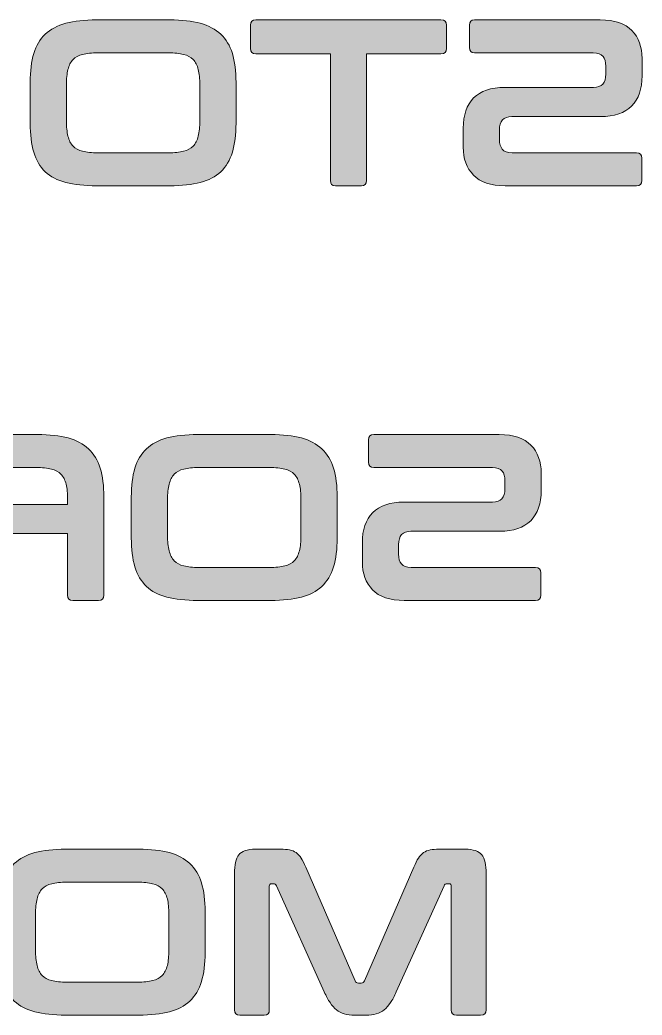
# Model space of a CAD drawing. Header units: millimetres. Extents: x 0 to 62, y -117 to 0.
# Drawn here: x 23.07 to 26.78, y -48.67 to -42.75 of the extents above; entities that cross this region are included whole.
import ezdxf

# ---------------------------------------------------------------- set-up
doc = ezdxf.new("R2010")
doc.units = ezdxf.units.MM
doc.header["$MEASUREMENT"] = 0
doc.layers.add('GLOSS-V', color=7, linetype='Continuous')

# ---------------------------------------------------------------- blocks, each defined once
blk = doc.blocks.new('block 64')
at = {"layer": 'GLOSS-V', "true_color": 0x010101}
h = blk.add_hatch(color=178, dxfattribs=at)
h.dxf.hatch_style = 2
edge = h.paths.add_edge_path()
edge.add_spline(control_points=[(23.9622, -42.7461), (24.0337, -42.7461), (24.0943, -42.7528), (24.1443, -42.7664), (24.194, -42.7802), (24.2349, -42.8017), (24.2662, -42.8313), (24.2979, -42.8609), (24.3208, -42.8994), (24.3355, -42.9464), (24.3501, -42.9934), (24.3573, -43.0508), (24.3573, -43.1185), (24.3573, -43.1185), (24.3573, -43.3612), (24.3573, -43.3612), (24.3573, -43.429), (24.3501, -43.4866), (24.3355, -43.5341), (24.3208, -43.5817), (24.2979, -43.6202), (24.2662, -43.6499), (24.2349, -43.6795), (24.194, -43.7009), (24.1443, -43.714), (24.0943, -43.7272), (24.0337, -43.7338), (23.9622, -43.7338), (23.9622, -43.7338), (23.5262, -43.7338), (23.5262, -43.7338), (23.4547, -43.7338), (23.3937, -43.7272), (23.3435, -43.714), (23.2932, -43.7009), (23.2522, -43.6795), (23.2206, -43.6499), (23.1891, -43.6202), (23.1664, -43.5817), (23.1522, -43.5341), (23.1381, -43.4866), (23.1311, -43.429), (23.1311, -43.3612), (23.1311, -43.3612), (23.1311, -43.1185), (23.1311, -43.1185), (23.1311, -43.0508), (23.1381, -42.9934), (23.1522, -42.9464), (23.1664, -42.8994), (23.1891, -42.8609), (23.2206, -42.8313), (23.2522, -42.8017), (23.2932, -42.7802), (23.3435, -42.7664), (23.3937, -42.7528), (23.4547, -42.7461), (23.5262, -42.7461), (23.5262, -42.7461), (23.9622, -42.7461), (23.9622, -42.7461)], knot_values=[0, 0, 0, 0, 1, 1, 1, 2, 2, 2, 3, 3, 3, 4, 4, 4, 5, 5, 5, 6, 6, 6, 7, 7, 7, 8, 8, 8, 9, 9, 9, 10, 10, 10, 11, 11, 11, 12, 12, 12, 13, 13, 13, 14, 14, 14, 15, 15, 15, 16, 16, 16, 17, 17, 17, 18, 18, 18, 19, 19, 19, 20, 20, 20, 20], degree=3, periodic=1)
edge = h.paths.add_edge_path()
edge.add_spline(control_points=[(24.1413, -43.134), (24.1413, -43.0973), (24.1384, -43.0666), (24.1322, -43.0416), (24.1262, -43.0167), (24.116, -42.9969), (24.1019, -42.9824), (24.0878, -42.9677), (24.0688, -42.9574), (24.0447, -42.9514), (24.0208, -42.9452), (23.9904, -42.9421), (23.9537, -42.9421), (23.9537, -42.9421), (23.5347, -42.9421), (23.5347, -42.9421), (23.498, -42.9421), (23.4676, -42.9452), (23.4437, -42.9514), (23.4196, -42.9574), (23.4006, -42.9677), (23.3865, -42.9824), (23.3724, -42.9969), (23.3622, -43.0167), (23.3562, -43.0416), (23.35, -43.0666), (23.3469, -43.0973), (23.3469, -43.134), (23.3469, -43.134), (23.3469, -43.3457), (23.3469, -43.3457), (23.3469, -43.3824), (23.35, -43.4132), (23.3562, -43.4382), (23.3622, -43.4632), (23.3724, -43.4828), (23.3865, -43.4974), (23.4006, -43.5121), (23.4196, -43.5224), (23.4437, -43.5284), (23.4676, -43.5346), (23.498, -43.5376), (23.5347, -43.5376), (23.5347, -43.5376), (23.9537, -43.5376), (23.9537, -43.5376), (23.9904, -43.5376), (24.0208, -43.5346), (24.0447, -43.5284), (24.0688, -43.5224), (24.0878, -43.5121), (24.1019, -43.4974), (24.116, -43.4828), (24.1262, -43.4632), (24.1322, -43.4382), (24.1384, -43.4132), (24.1413, -43.3824), (24.1413, -43.3457), (24.1413, -43.3457), (24.1413, -43.134), (24.1413, -43.134)], knot_values=[0, 0, 0, 0, 1, 1, 1, 2, 2, 2, 3, 3, 3, 4, 4, 4, 5, 5, 5, 6, 6, 6, 7, 7, 7, 8, 8, 8, 9, 9, 9, 10, 10, 10, 11, 11, 11, 12, 12, 12, 13, 13, 13, 14, 14, 14, 15, 15, 15, 16, 16, 16, 17, 17, 17, 18, 18, 18, 19, 19, 19, 20, 20, 20, 20], degree=3, periodic=1)
h = blk.add_hatch(color=178, dxfattribs=at)
h.dxf.hatch_style = 2
edge = h.paths.add_edge_path()
edge.add_spline(control_points=[(25.5779, -42.7461), (25.5996, -42.7461), (25.6105, -42.7564), (25.6105, -42.7771), (25.6105, -42.7771), (25.6105, -42.9154), (25.6105, -42.9154), (25.6105, -42.9369), (25.5996, -42.9478), (25.5779, -42.9478), (25.5779, -42.9478), (25.1349, -42.9478), (25.1349, -42.9478), (25.1349, -42.9478), (25.1349, -43.7028), (25.1349, -43.7028), (25.1349, -43.7234), (25.1246, -43.7338), (25.1039, -43.7338), (25.1039, -43.7338), (24.9501, -43.7338), (24.9501, -43.7338), (24.9294, -43.7338), (24.9191, -43.7234), (24.9191, -43.7028), (24.9191, -43.7028), (24.9191, -42.9478), (24.9191, -42.9478), (24.9191, -42.9478), (24.4759, -42.9478), (24.4759, -42.9478), (24.4543, -42.9478), (24.4435, -42.9369), (24.4435, -42.9154), (24.4435, -42.9154), (24.4435, -42.7771), (24.4435, -42.7771), (24.4435, -42.7564), (24.4543, -42.7461), (24.4759, -42.7461), (24.4759, -42.7461), (25.5779, -42.7461), (25.5779, -42.7461)], knot_values=[0, 0, 0, 0, 1, 1, 1, 2, 2, 2, 3, 3, 3, 4, 4, 4, 5, 5, 5, 6, 6, 6, 7, 7, 7, 8, 8, 8, 9, 9, 9, 10, 10, 10, 11, 11, 11, 12, 12, 12, 13, 13, 13, 14, 14, 14, 14], degree=3, periodic=1)
h = blk.add_hatch(color=178, dxfattribs=at)
h.dxf.hatch_style = 2
edge = h.paths.add_edge_path()
edge.add_spline(control_points=[(26.5262, -42.7461), (26.6118, -42.7461), (26.6749, -42.7671), (26.7152, -42.8094), (26.7556, -42.8518), (26.776, -42.9073), (26.776, -42.976), (26.776, -42.976), (26.776, -43.079), (26.776, -43.079), (26.776, -43.1571), (26.7553, -43.217), (26.7138, -43.2589), (26.6724, -43.3007), (26.6108, -43.3217), (26.529, -43.3217), (26.529, -43.3217), (25.9998, -43.3217), (25.9998, -43.3217), (25.9509, -43.3217), (25.9264, -43.3481), (25.9264, -43.4008), (25.9264, -43.4008), (25.9264, -43.4587), (25.9264, -43.4587), (25.9264, -43.4831), (25.9321, -43.5024), (25.9433, -43.5164), (25.9547, -43.5305), (25.974, -43.5376), (26.0012, -43.5376), (26.0012, -43.5376), (26.742, -43.5376), (26.742, -43.5376), (26.7637, -43.5376), (26.7744, -43.5479), (26.7744, -43.5687), (26.7744, -43.5687), (26.7744, -43.7028), (26.7744, -43.7028), (26.7744, -43.7234), (26.7637, -43.7338), (26.742, -43.7338), (26.742, -43.7338), (25.9603, -43.7338), (25.9603, -43.7338), (25.8747, -43.7338), (25.8117, -43.7126), (25.7712, -43.6702), (25.7307, -43.628), (25.7106, -43.5724), (25.7106, -43.5038), (25.7106, -43.5038), (25.7106, -43.3908), (25.7106, -43.3908), (25.7106, -43.3128), (25.7312, -43.2528), (25.7726, -43.211), (25.8141, -43.1691), (25.8756, -43.1481), (25.9574, -43.1481), (25.9574, -43.1481), (26.4866, -43.1481), (26.4866, -43.1481), (26.5355, -43.1481), (26.56, -43.1217), (26.56, -43.0692), (26.56, -43.0692), (26.56, -43.0211), (26.56, -43.0211), (26.56, -42.9967), (26.5543, -42.9774), (26.5431, -42.9633), (26.5317, -42.9491), (26.5126, -42.9421), (26.4852, -42.9421), (26.4852, -42.9421), (25.7783, -42.9421), (25.7783, -42.9421), (25.7576, -42.9421), (25.7473, -42.9317), (25.7473, -42.9111), (25.7473, -42.9111), (25.7473, -42.7771), (25.7473, -42.7771), (25.7473, -42.7564), (25.7576, -42.7461), (25.7783, -42.7461), (25.7783, -42.7461), (26.5262, -42.7461), (26.5262, -42.7461)], knot_values=[0, 0, 0, 0, 1, 1, 1, 2, 2, 2, 3, 3, 3, 4, 4, 4, 5, 5, 5, 6, 6, 6, 7, 7, 7, 8, 8, 8, 9, 9, 9, 10, 10, 10, 11, 11, 11, 12, 12, 12, 13, 13, 13, 14, 14, 14, 15, 15, 15, 16, 16, 16, 17, 17, 17, 18, 18, 18, 19, 19, 19, 20, 20, 20, 21, 21, 21, 22, 22, 22, 23, 23, 23, 24, 24, 24, 25, 25, 25, 26, 26, 26, 27, 27, 27, 28, 28, 28, 29, 29, 29, 30, 30, 30, 30], degree=3, periodic=1)
h = blk.add_hatch(color=178, dxfattribs=at)
h.dxf.hatch_style = 2
edge = h.paths.add_edge_path()
edge.add_spline(control_points=[(23.175, -45.2155), (23.2465, -45.2155), (23.3071, -45.2222), (23.3571, -45.2358), (23.4068, -45.2496), (23.4477, -45.2711), (23.479, -45.3008), (23.5107, -45.3304), (23.5336, -45.3688), (23.5483, -45.4158), (23.5629, -45.4629), (23.5701, -45.5202), (23.5701, -45.5879), (23.5701, -45.5879), (23.5701, -46.1722), (23.5701, -46.1722), (23.5701, -46.1929), (23.5593, -46.2032), (23.5376, -46.2032), (23.5376, -46.2032), (23.3853, -46.2032), (23.3853, -46.2032), (23.3646, -46.2032), (23.3541, -46.1929), (23.3541, -46.1722), (23.3541, -46.1722), (23.3541, -45.8053), (23.3541, -45.8053), (23.3541, -45.8053), (22.5612, -45.8053), (22.5612, -45.8053), (22.5406, -45.8053), (22.5301, -45.795), (22.5301, -45.7743), (22.5301, -45.7743), (22.5301, -45.6627), (22.5301, -45.6627), (22.5301, -45.642), (22.5406, -45.6317), (22.5612, -45.6317), (22.5612, -45.6317), (23.3541, -45.6317), (23.3541, -45.6317), (23.3541, -45.6317), (23.3541, -45.6034), (23.3541, -45.6034), (23.3541, -45.5667), (23.3512, -45.5361), (23.345, -45.5111), (23.339, -45.4861), (23.3288, -45.4663), (23.3147, -45.4518), (23.3006, -45.4372), (23.2816, -45.4269), (23.2575, -45.4208), (23.2336, -45.4146), (23.2032, -45.4115), (23.1665, -45.4115), (23.1665, -45.4115), (22.5542, -45.4115), (22.5542, -45.4115), (22.5325, -45.4115), (22.5216, -45.4012), (22.5216, -45.3805), (22.5216, -45.3805), (22.5216, -45.2465), (22.5216, -45.2465), (22.5216, -45.2258), (22.5325, -45.2155), (22.5542, -45.2155), (22.5542, -45.2155), (23.175, -45.2155), (23.175, -45.2155)], knot_values=[0, 0, 0, 0, 1, 1, 1, 2, 2, 2, 3, 3, 3, 4, 4, 4, 5, 5, 5, 6, 6, 6, 7, 7, 7, 8, 8, 8, 9, 9, 9, 10, 10, 10, 11, 11, 11, 12, 12, 12, 13, 13, 13, 14, 14, 14, 15, 15, 15, 16, 16, 16, 17, 17, 17, 18, 18, 18, 19, 19, 19, 20, 20, 20, 21, 21, 21, 22, 22, 22, 23, 23, 23, 24, 24, 24, 24], degree=3, periodic=1)
h = blk.add_hatch(color=178, dxfattribs=at)
h.dxf.hatch_style = 2
edge = h.paths.add_edge_path()
edge.add_spline(control_points=[(24.5647, -45.2155), (24.6362, -45.2155), (24.6969, -45.2222), (24.7468, -45.2358), (24.7966, -45.2496), (24.8374, -45.2711), (24.8688, -45.3008), (24.9005, -45.3304), (24.9234, -45.3688), (24.938, -45.4158), (24.9527, -45.4629), (24.9599, -45.5202), (24.9599, -45.5879), (24.9599, -45.5879), (24.9599, -45.8306), (24.9599, -45.8306), (24.9599, -45.8985), (24.9527, -45.956), (24.938, -46.0036), (24.9234, -46.0511), (24.9005, -46.0897), (24.8688, -46.1193), (24.8374, -46.1489), (24.7966, -46.1703), (24.7468, -46.1834), (24.6969, -46.1967), (24.6362, -46.2032), (24.5647, -46.2032), (24.5647, -46.2032), (24.1288, -46.2032), (24.1288, -46.2032), (24.0573, -46.2032), (23.9963, -46.1967), (23.946, -46.1834), (23.8957, -46.1703), (23.8547, -46.1489), (23.8232, -46.1193), (23.7917, -46.0897), (23.7689, -46.0511), (23.7548, -46.0036), (23.7407, -45.956), (23.7336, -45.8985), (23.7336, -45.8306), (23.7336, -45.8306), (23.7336, -45.5879), (23.7336, -45.5879), (23.7336, -45.5202), (23.7407, -45.4629), (23.7548, -45.4158), (23.7689, -45.3688), (23.7917, -45.3304), (23.8232, -45.3008), (23.8547, -45.2711), (23.8957, -45.2496), (23.946, -45.2358), (23.9963, -45.2222), (24.0573, -45.2155), (24.1288, -45.2155), (24.1288, -45.2155), (24.5647, -45.2155), (24.5647, -45.2155)], knot_values=[0, 0, 0, 0, 1, 1, 1, 2, 2, 2, 3, 3, 3, 4, 4, 4, 5, 5, 5, 6, 6, 6, 7, 7, 7, 8, 8, 8, 9, 9, 9, 10, 10, 10, 11, 11, 11, 12, 12, 12, 13, 13, 13, 14, 14, 14, 15, 15, 15, 16, 16, 16, 17, 17, 17, 18, 18, 18, 19, 19, 19, 20, 20, 20, 20], degree=3, periodic=1)
edge = h.paths.add_edge_path()
edge.add_spline(control_points=[(24.7439, -45.6034), (24.7439, -45.5667), (24.741, -45.5361), (24.7348, -45.5111), (24.7287, -45.4861), (24.7186, -45.4663), (24.7044, -45.4518), (24.6903, -45.4372), (24.6714, -45.4269), (24.6472, -45.4208), (24.6233, -45.4146), (24.593, -45.4115), (24.5563, -45.4115), (24.5563, -45.4115), (24.1372, -45.4115), (24.1372, -45.4115), (24.1005, -45.4115), (24.0702, -45.4146), (24.0462, -45.4208), (24.0221, -45.4269), (24.0032, -45.4372), (23.9891, -45.4518), (23.9749, -45.4663), (23.9648, -45.4861), (23.9587, -45.5111), (23.9525, -45.5361), (23.9494, -45.5667), (23.9494, -45.6034), (23.9494, -45.6034), (23.9494, -45.8151), (23.9494, -45.8151), (23.9494, -45.8518), (23.9525, -45.8826), (23.9587, -45.9076), (23.9648, -45.9326), (23.9749, -45.9522), (23.9891, -45.9669), (24.0032, -45.9815), (24.0221, -45.9919), (24.0462, -45.9979), (24.0702, -46.0041), (24.1005, -46.007), (24.1372, -46.007), (24.1372, -46.007), (24.5563, -46.007), (24.5563, -46.007), (24.593, -46.007), (24.6233, -46.0041), (24.6472, -45.9979), (24.6714, -45.9919), (24.6903, -45.9815), (24.7044, -45.9669), (24.7186, -45.9522), (24.7287, -45.9326), (24.7348, -45.9076), (24.741, -45.8826), (24.7439, -45.8518), (24.7439, -45.8151), (24.7439, -45.8151), (24.7439, -45.6034), (24.7439, -45.6034)], knot_values=[0, 0, 0, 0, 1, 1, 1, 2, 2, 2, 3, 3, 3, 4, 4, 4, 5, 5, 5, 6, 6, 6, 7, 7, 7, 8, 8, 8, 9, 9, 9, 10, 10, 10, 11, 11, 11, 12, 12, 12, 13, 13, 13, 14, 14, 14, 15, 15, 15, 16, 16, 16, 17, 17, 17, 18, 18, 18, 19, 19, 19, 20, 20, 20, 20], degree=3, periodic=1)
h = blk.add_hatch(color=178, dxfattribs=at)
h.dxf.hatch_style = 2
edge = h.paths.add_edge_path()
edge.add_spline(control_points=[(25.9252, -45.2155), (26.0108, -45.2155), (26.0739, -45.2365), (26.1142, -45.2789), (26.1546, -45.3213), (26.175, -45.3767), (26.175, -45.4455), (26.175, -45.4455), (26.175, -45.5485), (26.175, -45.5485), (26.175, -45.6265), (26.1543, -45.6864), (26.1128, -45.7283), (26.0714, -45.7702), (26.0098, -45.7912), (25.928, -45.7912), (25.928, -45.7912), (25.3988, -45.7912), (25.3988, -45.7912), (25.3499, -45.7912), (25.3254, -45.8175), (25.3254, -45.8702), (25.3254, -45.8702), (25.3254, -45.9281), (25.3254, -45.9281), (25.3254, -45.9526), (25.3311, -45.9719), (25.3423, -45.9858), (25.3537, -45.9999), (25.373, -46.007), (25.4002, -46.007), (25.4002, -46.007), (26.141, -46.007), (26.141, -46.007), (26.1627, -46.007), (26.1734, -46.0173), (26.1734, -46.0382), (26.1734, -46.0382), (26.1734, -46.1722), (26.1734, -46.1722), (26.1734, -46.1929), (26.1627, -46.2032), (26.141, -46.2032), (26.141, -46.2032), (25.3593, -46.2032), (25.3593, -46.2032), (25.2737, -46.2032), (25.2107, -46.182), (25.1702, -46.1396), (25.1297, -46.0974), (25.1096, -46.0418), (25.1096, -45.9732), (25.1096, -45.9732), (25.1096, -45.8602), (25.1096, -45.8602), (25.1096, -45.7822), (25.1302, -45.7223), (25.1716, -45.6804), (25.2131, -45.6386), (25.2746, -45.6175), (25.3564, -45.6175), (25.3564, -45.6175), (25.8856, -45.6175), (25.8856, -45.6175), (25.9345, -45.6175), (25.959, -45.5912), (25.959, -45.5387), (25.959, -45.5387), (25.959, -45.4906), (25.959, -45.4906), (25.959, -45.4661), (25.9533, -45.4468), (25.9421, -45.4327), (25.9307, -45.4186), (25.9116, -45.4115), (25.8842, -45.4115), (25.8842, -45.4115), (25.1773, -45.4115), (25.1773, -45.4115), (25.1566, -45.4115), (25.1463, -45.4012), (25.1463, -45.3805), (25.1463, -45.3805), (25.1463, -45.2465), (25.1463, -45.2465), (25.1463, -45.2258), (25.1566, -45.2155), (25.1773, -45.2155), (25.1773, -45.2155), (25.9252, -45.2155), (25.9252, -45.2155)], knot_values=[0, 0, 0, 0, 1, 1, 1, 2, 2, 2, 3, 3, 3, 4, 4, 4, 5, 5, 5, 6, 6, 6, 7, 7, 7, 8, 8, 8, 9, 9, 9, 10, 10, 10, 11, 11, 11, 12, 12, 12, 13, 13, 13, 14, 14, 14, 15, 15, 15, 16, 16, 16, 17, 17, 17, 18, 18, 18, 19, 19, 19, 20, 20, 20, 21, 21, 21, 22, 22, 22, 23, 23, 23, 24, 24, 24, 25, 25, 25, 26, 26, 26, 27, 27, 27, 28, 28, 28, 29, 29, 29, 30, 30, 30, 30], degree=3, periodic=1)
h = blk.add_hatch(color=178, dxfattribs=at)
h.dxf.hatch_style = 2
edge = h.paths.add_edge_path()
edge.add_spline(control_points=[(23.778, -47.6849), (23.8495, -47.6849), (23.9102, -47.6917), (23.9601, -47.7053), (24.0099, -47.7191), (24.0507, -47.7406), (24.0821, -47.7702), (24.1138, -47.7998), (24.1367, -47.8383), (24.1513, -47.8853), (24.166, -47.9323), (24.1732, -47.9897), (24.1732, -48.0574), (24.1732, -48.0574), (24.1732, -48.3001), (24.1732, -48.3001), (24.1732, -48.3679), (24.166, -48.4255), (24.1513, -48.473), (24.1367, -48.5206), (24.1138, -48.5591), (24.0821, -48.5888), (24.0507, -48.6184), (24.0099, -48.6398), (23.9601, -48.6528), (23.9102, -48.6661), (23.8495, -48.6727), (23.778, -48.6727), (23.778, -48.6727), (23.3421, -48.6727), (23.3421, -48.6727), (23.2706, -48.6727), (23.2096, -48.6661), (23.1593, -48.6528), (23.109, -48.6398), (23.068, -48.6184), (23.0365, -48.5888), (23.005, -48.5591), (22.9822, -48.5206), (22.9681, -48.473), (22.954, -48.4255), (22.9469, -48.3679), (22.9469, -48.3001), (22.9469, -48.3001), (22.9469, -48.0574), (22.9469, -48.0574), (22.9469, -47.9897), (22.954, -47.9323), (22.9681, -47.8853), (22.9822, -47.8383), (23.005, -47.7998), (23.0365, -47.7702), (23.068, -47.7406), (23.109, -47.7191), (23.1593, -47.7053), (23.2096, -47.6917), (23.2706, -47.6849), (23.3421, -47.6849), (23.3421, -47.6849), (23.778, -47.6849), (23.778, -47.6849)], knot_values=[0, 0, 0, 0, 1, 1, 1, 2, 2, 2, 3, 3, 3, 4, 4, 4, 5, 5, 5, 6, 6, 6, 7, 7, 7, 8, 8, 8, 9, 9, 9, 10, 10, 10, 11, 11, 11, 12, 12, 12, 13, 13, 13, 14, 14, 14, 15, 15, 15, 16, 16, 16, 17, 17, 17, 18, 18, 18, 19, 19, 19, 20, 20, 20, 20], degree=3, periodic=1)
edge = h.paths.add_edge_path()
edge.add_spline(control_points=[(23.9572, -48.0729), (23.9572, -48.0362), (23.9543, -48.0055), (23.9481, -47.9805), (23.942, -47.9556), (23.9319, -47.9357), (23.9177, -47.9213), (23.9036, -47.9066), (23.8847, -47.8963), (23.8606, -47.8903), (23.8366, -47.8841), (23.8063, -47.881), (23.7696, -47.881), (23.7696, -47.881), (23.3505, -47.881), (23.3505, -47.881), (23.3138, -47.881), (23.2835, -47.8841), (23.2596, -47.8903), (23.2354, -47.8963), (23.2165, -47.9066), (23.2024, -47.9213), (23.1882, -47.9357), (23.1781, -47.9556), (23.1721, -47.9805), (23.1659, -48.0055), (23.1628, -48.0362), (23.1628, -48.0729), (23.1628, -48.0729), (23.1628, -48.2846), (23.1628, -48.2846), (23.1628, -48.3213), (23.1659, -48.3521), (23.1721, -48.3771), (23.1781, -48.402), (23.1882, -48.4217), (23.2024, -48.4363), (23.2165, -48.451), (23.2354, -48.4613), (23.2596, -48.4673), (23.2835, -48.4735), (23.3138, -48.4765), (23.3505, -48.4765), (23.3505, -48.4765), (23.7696, -48.4765), (23.7696, -48.4765), (23.8063, -48.4765), (23.8366, -48.4735), (23.8606, -48.4673), (23.8847, -48.4613), (23.9036, -48.451), (23.9177, -48.4363), (23.9319, -48.4217), (23.942, -48.402), (23.9481, -48.3771), (23.9543, -48.3521), (23.9572, -48.3213), (23.9572, -48.2846), (23.9572, -48.2846), (23.9572, -48.0729), (23.9572, -48.0729)], knot_values=[0, 0, 0, 0, 1, 1, 1, 2, 2, 2, 3, 3, 3, 4, 4, 4, 5, 5, 5, 6, 6, 6, 7, 7, 7, 8, 8, 8, 9, 9, 9, 10, 10, 10, 11, 11, 11, 12, 12, 12, 13, 13, 13, 14, 14, 14, 15, 15, 15, 16, 16, 16, 17, 17, 17, 18, 18, 18, 19, 19, 19, 20, 20, 20, 20], degree=3, periodic=1)
h = blk.add_hatch(color=178, dxfattribs=at)
h.dxf.hatch_style = 2
edge = h.paths.add_edge_path()
edge.add_spline(control_points=[(25.7211, -47.6849), (25.771, -47.6849), (25.8045, -47.696), (25.8213, -47.718), (25.8382, -47.7401), (25.8467, -47.778), (25.8467, -47.8317), (25.8467, -47.8317), (25.8467, -48.6416), (25.8467, -48.6416), (25.8467, -48.6623), (25.836, -48.6727), (25.8143, -48.6727), (25.8143, -48.6727), (25.6703, -48.6727), (25.6703, -48.6727), (25.6496, -48.6727), (25.6393, -48.6623), (25.6393, -48.6416), (25.6393, -48.6416), (25.6393, -47.9051), (25.6393, -47.9051), (25.6393, -47.8956), (25.6355, -47.891), (25.6281, -47.891), (25.6281, -47.891), (25.6153, -47.891), (25.6153, -47.891), (25.6058, -47.891), (25.5998, -47.8948), (25.5969, -47.9022), (25.5969, -47.9022), (25.312, -48.5343), (25.312, -48.5343), (25.3006, -48.5598), (25.2891, -48.5812), (25.2774, -48.5986), (25.2656, -48.616), (25.2529, -48.6303), (25.2393, -48.6416), (25.2257, -48.6528), (25.21, -48.6609), (25.1926, -48.6656), (25.1752, -48.6702), (25.1549, -48.6727), (25.1313, -48.6727), (25.1313, -48.6727), (25.0636, -48.6727), (25.0636, -48.6727), (25.04, -48.6727), (25.0197, -48.6702), (25.0021, -48.6656), (24.9847, -48.6609), (24.9692, -48.6528), (24.9556, -48.6416), (24.942, -48.6303), (24.9292, -48.616), (24.9175, -48.5986), (24.9058, -48.5812), (24.8943, -48.5598), (24.8829, -48.5343), (24.8829, -48.5343), (24.5978, -47.9022), (24.5978, -47.9022), (24.5951, -47.8948), (24.589, -47.891), (24.5796, -47.891), (24.5796, -47.891), (24.5668, -47.891), (24.5668, -47.891), (24.5594, -47.891), (24.5556, -47.8956), (24.5556, -47.9051), (24.5556, -47.9051), (24.5556, -48.6416), (24.5556, -48.6416), (24.5556, -48.6623), (24.5453, -48.6727), (24.5244, -48.6727), (24.5244, -48.6727), (24.3806, -48.6727), (24.3806, -48.6727), (24.3589, -48.6727), (24.348, -48.6623), (24.348, -48.6416), (24.348, -48.6416), (24.348, -47.8317), (24.348, -47.8317), (24.348, -47.778), (24.3567, -47.7401), (24.3735, -47.718), (24.3904, -47.696), (24.4233, -47.6849), (24.4722, -47.6849), (24.4722, -47.6849), (24.6233, -47.6849), (24.6233, -47.6849), (24.644, -47.6849), (24.6615, -47.6863), (24.6762, -47.6891), (24.6908, -47.692), (24.7037, -47.6973), (24.7149, -47.7053), (24.7263, -47.7134), (24.7365, -47.7242), (24.7453, -47.7378), (24.7542, -47.7514), (24.7635, -47.7695), (24.7728, -47.7921), (24.7728, -47.7921), (25.0663, -48.4694), (25.0663, -48.4694), (25.0701, -48.478), (25.0767, -48.4821), (25.0862, -48.4821), (25.0862, -48.4821), (25.103, -48.4821), (25.103, -48.4821), (25.1125, -48.4821), (25.1191, -48.478), (25.1228, -48.4694), (25.1228, -48.4694), (25.4164, -47.7921), (25.4164, -47.7921), (25.4257, -47.7695), (25.435, -47.7514), (25.4439, -47.7378), (25.4527, -47.7242), (25.4629, -47.7134), (25.4742, -47.7053), (25.4854, -47.6973), (25.4987, -47.692), (25.5137, -47.6891), (25.5287, -47.6863), (25.5466, -47.6849), (25.5673, -47.6849), (25.5673, -47.6849), (25.7211, -47.6849), (25.7211, -47.6849)], knot_values=[0, 0, 0, 0, 1, 1, 1, 2, 2, 2, 3, 3, 3, 4, 4, 4, 5, 5, 5, 6, 6, 6, 7, 7, 7, 8, 8, 8, 9, 9, 9, 10, 10, 10, 11, 11, 11, 12, 12, 12, 13, 13, 13, 14, 14, 14, 15, 15, 15, 16, 16, 16, 17, 17, 17, 18, 18, 18, 19, 19, 19, 20, 20, 20, 21, 21, 21, 22, 22, 22, 23, 23, 23, 24, 24, 24, 25, 25, 25, 26, 26, 26, 27, 27, 27, 28, 28, 28, 29, 29, 29, 30, 30, 30, 31, 31, 31, 32, 32, 32, 33, 33, 33, 34, 34, 34, 35, 35, 35, 36, 36, 36, 37, 37, 37, 38, 38, 38, 39, 39, 39, 40, 40, 40, 41, 41, 41, 42, 42, 42, 43, 43, 43, 44, 44, 44, 45, 45, 45, 46, 46, 46, 46], degree=3, periodic=1)
at = {"layer": 'GLOSS-V', "lineweight": 0}
for points, knots in [([(23.9622, -42.7461), (24.0337, -42.7461), (24.0943, -42.7528), (24.1443, -42.7664), (24.194, -42.7802), (24.2349, -42.8017), (24.2662, -42.8313), (24.2979, -42.8609), (24.3208, -42.8994), (24.3355, -42.9464), (24.3501, -42.9934), (24.3573, -43.0508), (24.3573, -43.1185), (24.3573, -43.1185), (24.3573, -43.3612), (24.3573, -43.3612), (24.3573, -43.429), (24.3501, -43.4866), (24.3355, -43.5341), (24.3208, -43.5817), (24.2979, -43.6202), (24.2662, -43.6499), (24.2349, -43.6795), (24.194, -43.7009), (24.1443, -43.714), (24.0943, -43.7272), (24.0337, -43.7338), (23.9622, -43.7338), (23.9622, -43.7338), (23.5262, -43.7338), (23.5262, -43.7338), (23.4547, -43.7338), (23.3937, -43.7272), (23.3435, -43.714), (23.2932, -43.7009), (23.2522, -43.6795), (23.2206, -43.6499), (23.1891, -43.6202), (23.1664, -43.5817), (23.1522, -43.5341), (23.1381, -43.4866), (23.1311, -43.429), (23.1311, -43.3612), (23.1311, -43.3612), (23.1311, -43.1185), (23.1311, -43.1185), (23.1311, -43.0508), (23.1381, -42.9934), (23.1522, -42.9464), (23.1664, -42.8994), (23.1891, -42.8609), (23.2206, -42.8313), (23.2522, -42.8017), (23.2932, -42.7802), (23.3435, -42.7664), (23.3937, -42.7528), (23.4547, -42.7461), (23.5262, -42.7461), (23.5262, -42.7461), (23.9622, -42.7461), (23.9622, -42.7461)], [0, 0, 0, 0, 1, 1, 1, 2, 2, 2, 3, 3, 3, 4, 4, 4, 5, 5, 5, 6, 6, 6, 7, 7, 7, 8, 8, 8, 9, 9, 9, 10, 10, 10, 11, 11, 11, 12, 12, 12, 13, 13, 13, 14, 14, 14, 15, 15, 15, 16, 16, 16, 17, 17, 17, 18, 18, 18, 19, 19, 19, 20, 20, 20, 20]), ([(25.5779, -42.7461), (25.5996, -42.7461), (25.6105, -42.7564), (25.6105, -42.7771), (25.6105, -42.7771), (25.6105, -42.9154), (25.6105, -42.9154), (25.6105, -42.9369), (25.5996, -42.9478), (25.5779, -42.9478), (25.5779, -42.9478), (25.1349, -42.9478), (25.1349, -42.9478), (25.1349, -42.9478), (25.1349, -43.7028), (25.1349, -43.7028), (25.1349, -43.7234), (25.1246, -43.7338), (25.1039, -43.7338), (25.1039, -43.7338), (24.9501, -43.7338), (24.9501, -43.7338), (24.9294, -43.7338), (24.9191, -43.7234), (24.9191, -43.7028), (24.9191, -43.7028), (24.9191, -42.9478), (24.9191, -42.9478), (24.9191, -42.9478), (24.4759, -42.9478), (24.4759, -42.9478), (24.4543, -42.9478), (24.4435, -42.9369), (24.4435, -42.9154), (24.4435, -42.9154), (24.4435, -42.7771), (24.4435, -42.7771), (24.4435, -42.7564), (24.4543, -42.7461), (24.4759, -42.7461), (24.4759, -42.7461), (25.5779, -42.7461), (25.5779, -42.7461)], [0, 0, 0, 0, 1, 1, 1, 2, 2, 2, 3, 3, 3, 4, 4, 4, 5, 5, 5, 6, 6, 6, 7, 7, 7, 8, 8, 8, 9, 9, 9, 10, 10, 10, 11, 11, 11, 12, 12, 12, 13, 13, 13, 14, 14, 14, 14]), ([(26.5262, -42.7461), (26.6118, -42.7461), (26.6749, -42.7671), (26.7152, -42.8094), (26.7556, -42.8518), (26.776, -42.9073), (26.776, -42.976), (26.776, -42.976), (26.776, -43.079), (26.776, -43.079), (26.776, -43.1571), (26.7553, -43.217), (26.7138, -43.2589), (26.6724, -43.3007), (26.6108, -43.3217), (26.529, -43.3217), (26.529, -43.3217), (25.9998, -43.3217), (25.9998, -43.3217), (25.9509, -43.3217), (25.9264, -43.3481), (25.9264, -43.4008), (25.9264, -43.4008), (25.9264, -43.4587), (25.9264, -43.4587), (25.9264, -43.4831), (25.9321, -43.5024), (25.9433, -43.5164), (25.9547, -43.5305), (25.974, -43.5376), (26.0012, -43.5376), (26.0012, -43.5376), (26.742, -43.5376), (26.742, -43.5376), (26.7637, -43.5376), (26.7744, -43.5479), (26.7744, -43.5687), (26.7744, -43.5687), (26.7744, -43.7028), (26.7744, -43.7028), (26.7744, -43.7234), (26.7637, -43.7338), (26.742, -43.7338), (26.742, -43.7338), (25.9603, -43.7338), (25.9603, -43.7338), (25.8747, -43.7338), (25.8117, -43.7126), (25.7712, -43.6702), (25.7307, -43.628), (25.7106, -43.5724), (25.7106, -43.5038), (25.7106, -43.5038), (25.7106, -43.3908), (25.7106, -43.3908), (25.7106, -43.3128), (25.7312, -43.2528), (25.7726, -43.211), (25.8141, -43.1691), (25.8756, -43.1481), (25.9574, -43.1481), (25.9574, -43.1481), (26.4866, -43.1481), (26.4866, -43.1481), (26.5355, -43.1481), (26.56, -43.1217), (26.56, -43.0692), (26.56, -43.0692), (26.56, -43.0211), (26.56, -43.0211), (26.56, -42.9967), (26.5543, -42.9774), (26.5431, -42.9633), (26.5317, -42.9491), (26.5126, -42.9421), (26.4852, -42.9421), (26.4852, -42.9421), (25.7783, -42.9421), (25.7783, -42.9421), (25.7576, -42.9421), (25.7473, -42.9317), (25.7473, -42.9111), (25.7473, -42.9111), (25.7473, -42.7771), (25.7473, -42.7771), (25.7473, -42.7564), (25.7576, -42.7461), (25.7783, -42.7461), (25.7783, -42.7461), (26.5262, -42.7461), (26.5262, -42.7461)], [0, 0, 0, 0, 1, 1, 1, 2, 2, 2, 3, 3, 3, 4, 4, 4, 5, 5, 5, 6, 6, 6, 7, 7, 7, 8, 8, 8, 9, 9, 9, 10, 10, 10, 11, 11, 11, 12, 12, 12, 13, 13, 13, 14, 14, 14, 15, 15, 15, 16, 16, 16, 17, 17, 17, 18, 18, 18, 19, 19, 19, 20, 20, 20, 21, 21, 21, 22, 22, 22, 23, 23, 23, 24, 24, 24, 25, 25, 25, 26, 26, 26, 27, 27, 27, 28, 28, 28, 29, 29, 29, 30, 30, 30, 30]), ([(24.1413, -43.134), (24.1413, -43.0973), (24.1384, -43.0666), (24.1322, -43.0416), (24.1262, -43.0167), (24.116, -42.9969), (24.1019, -42.9824), (24.0878, -42.9677), (24.0688, -42.9574), (24.0447, -42.9514), (24.0208, -42.9452), (23.9904, -42.9421), (23.9537, -42.9421), (23.9537, -42.9421), (23.5347, -42.9421), (23.5347, -42.9421), (23.498, -42.9421), (23.4676, -42.9452), (23.4437, -42.9514), (23.4196, -42.9574), (23.4006, -42.9677), (23.3865, -42.9824), (23.3724, -42.9969), (23.3622, -43.0167), (23.3562, -43.0416), (23.35, -43.0666), (23.3469, -43.0973), (23.3469, -43.134), (23.3469, -43.134), (23.3469, -43.3457), (23.3469, -43.3457), (23.3469, -43.3824), (23.35, -43.4132), (23.3562, -43.4382), (23.3622, -43.4632), (23.3724, -43.4828), (23.3865, -43.4974), (23.4006, -43.5121), (23.4196, -43.5224), (23.4437, -43.5284), (23.4676, -43.5346), (23.498, -43.5376), (23.5347, -43.5376), (23.5347, -43.5376), (23.9537, -43.5376), (23.9537, -43.5376), (23.9904, -43.5376), (24.0208, -43.5346), (24.0447, -43.5284), (24.0688, -43.5224), (24.0878, -43.5121), (24.1019, -43.4974), (24.116, -43.4828), (24.1262, -43.4632), (24.1322, -43.4382), (24.1384, -43.4132), (24.1413, -43.3824), (24.1413, -43.3457), (24.1413, -43.3457), (24.1413, -43.134), (24.1413, -43.134)], [0, 0, 0, 0, 1, 1, 1, 2, 2, 2, 3, 3, 3, 4, 4, 4, 5, 5, 5, 6, 6, 6, 7, 7, 7, 8, 8, 8, 9, 9, 9, 10, 10, 10, 11, 11, 11, 12, 12, 12, 13, 13, 13, 14, 14, 14, 15, 15, 15, 16, 16, 16, 17, 17, 17, 18, 18, 18, 19, 19, 19, 20, 20, 20, 20]), ([(23.175, -45.2155), (23.2465, -45.2155), (23.3071, -45.2222), (23.3571, -45.2358), (23.4068, -45.2496), (23.4477, -45.2711), (23.479, -45.3008), (23.5107, -45.3304), (23.5336, -45.3688), (23.5483, -45.4158), (23.5629, -45.4629), (23.5701, -45.5202), (23.5701, -45.5879), (23.5701, -45.5879), (23.5701, -46.1722), (23.5701, -46.1722), (23.5701, -46.1929), (23.5593, -46.2032), (23.5376, -46.2032), (23.5376, -46.2032), (23.3853, -46.2032), (23.3853, -46.2032), (23.3646, -46.2032), (23.3541, -46.1929), (23.3541, -46.1722), (23.3541, -46.1722), (23.3541, -45.8053), (23.3541, -45.8053), (23.3541, -45.8053), (22.5612, -45.8053), (22.5612, -45.8053), (22.5406, -45.8053), (22.5301, -45.795), (22.5301, -45.7743), (22.5301, -45.7743), (22.5301, -45.6627), (22.5301, -45.6627), (22.5301, -45.642), (22.5406, -45.6317), (22.5612, -45.6317), (22.5612, -45.6317), (23.3541, -45.6317), (23.3541, -45.6317), (23.3541, -45.6317), (23.3541, -45.6034), (23.3541, -45.6034), (23.3541, -45.5667), (23.3512, -45.5361), (23.345, -45.5111), (23.339, -45.4861), (23.3288, -45.4663), (23.3147, -45.4518), (23.3006, -45.4372), (23.2816, -45.4269), (23.2575, -45.4208), (23.2336, -45.4146), (23.2032, -45.4115), (23.1665, -45.4115), (23.1665, -45.4115), (22.5542, -45.4115), (22.5542, -45.4115), (22.5325, -45.4115), (22.5216, -45.4012), (22.5216, -45.3805), (22.5216, -45.3805), (22.5216, -45.2465), (22.5216, -45.2465), (22.5216, -45.2258), (22.5325, -45.2155), (22.5542, -45.2155), (22.5542, -45.2155), (23.175, -45.2155), (23.175, -45.2155)], [0, 0, 0, 0, 1, 1, 1, 2, 2, 2, 3, 3, 3, 4, 4, 4, 5, 5, 5, 6, 6, 6, 7, 7, 7, 8, 8, 8, 9, 9, 9, 10, 10, 10, 11, 11, 11, 12, 12, 12, 13, 13, 13, 14, 14, 14, 15, 15, 15, 16, 16, 16, 17, 17, 17, 18, 18, 18, 19, 19, 19, 20, 20, 20, 21, 21, 21, 22, 22, 22, 23, 23, 23, 24, 24, 24, 24]), ([(24.5647, -45.2155), (24.6362, -45.2155), (24.6969, -45.2222), (24.7468, -45.2358), (24.7966, -45.2496), (24.8374, -45.2711), (24.8688, -45.3008), (24.9005, -45.3304), (24.9234, -45.3688), (24.938, -45.4158), (24.9527, -45.4629), (24.9599, -45.5202), (24.9599, -45.5879), (24.9599, -45.5879), (24.9599, -45.8306), (24.9599, -45.8306), (24.9599, -45.8985), (24.9527, -45.956), (24.938, -46.0036), (24.9234, -46.0511), (24.9005, -46.0897), (24.8688, -46.1193), (24.8374, -46.1489), (24.7966, -46.1703), (24.7468, -46.1834), (24.6969, -46.1967), (24.6362, -46.2032), (24.5647, -46.2032), (24.5647, -46.2032), (24.1288, -46.2032), (24.1288, -46.2032), (24.0573, -46.2032), (23.9963, -46.1967), (23.946, -46.1834), (23.8957, -46.1703), (23.8547, -46.1489), (23.8232, -46.1193), (23.7917, -46.0897), (23.7689, -46.0511), (23.7548, -46.0036), (23.7407, -45.956), (23.7336, -45.8985), (23.7336, -45.8306), (23.7336, -45.8306), (23.7336, -45.5879), (23.7336, -45.5879), (23.7336, -45.5202), (23.7407, -45.4629), (23.7548, -45.4158), (23.7689, -45.3688), (23.7917, -45.3304), (23.8232, -45.3008), (23.8547, -45.2711), (23.8957, -45.2496), (23.946, -45.2358), (23.9963, -45.2222), (24.0573, -45.2155), (24.1288, -45.2155), (24.1288, -45.2155), (24.5647, -45.2155), (24.5647, -45.2155)], [0, 0, 0, 0, 1, 1, 1, 2, 2, 2, 3, 3, 3, 4, 4, 4, 5, 5, 5, 6, 6, 6, 7, 7, 7, 8, 8, 8, 9, 9, 9, 10, 10, 10, 11, 11, 11, 12, 12, 12, 13, 13, 13, 14, 14, 14, 15, 15, 15, 16, 16, 16, 17, 17, 17, 18, 18, 18, 19, 19, 19, 20, 20, 20, 20]), ([(25.9252, -45.2155), (26.0108, -45.2155), (26.0739, -45.2365), (26.1142, -45.2789), (26.1546, -45.3213), (26.175, -45.3767), (26.175, -45.4455), (26.175, -45.4455), (26.175, -45.5485), (26.175, -45.5485), (26.175, -45.6265), (26.1543, -45.6864), (26.1128, -45.7283), (26.0714, -45.7702), (26.0098, -45.7912), (25.928, -45.7912), (25.928, -45.7912), (25.3988, -45.7912), (25.3988, -45.7912), (25.3499, -45.7912), (25.3254, -45.8175), (25.3254, -45.8702), (25.3254, -45.8702), (25.3254, -45.9281), (25.3254, -45.9281), (25.3254, -45.9526), (25.3311, -45.9719), (25.3423, -45.9858), (25.3537, -45.9999), (25.373, -46.007), (25.4002, -46.007), (25.4002, -46.007), (26.141, -46.007), (26.141, -46.007), (26.1627, -46.007), (26.1734, -46.0173), (26.1734, -46.0382), (26.1734, -46.0382), (26.1734, -46.1722), (26.1734, -46.1722), (26.1734, -46.1929), (26.1627, -46.2032), (26.141, -46.2032), (26.141, -46.2032), (25.3593, -46.2032), (25.3593, -46.2032), (25.2737, -46.2032), (25.2107, -46.182), (25.1702, -46.1396), (25.1297, -46.0974), (25.1096, -46.0418), (25.1096, -45.9732), (25.1096, -45.9732), (25.1096, -45.8602), (25.1096, -45.8602), (25.1096, -45.7822), (25.1302, -45.7223), (25.1716, -45.6804), (25.2131, -45.6386), (25.2746, -45.6175), (25.3564, -45.6175), (25.3564, -45.6175), (25.8856, -45.6175), (25.8856, -45.6175), (25.9345, -45.6175), (25.959, -45.5912), (25.959, -45.5387), (25.959, -45.5387), (25.959, -45.4906), (25.959, -45.4906), (25.959, -45.4661), (25.9533, -45.4468), (25.9421, -45.4327), (25.9307, -45.4186), (25.9116, -45.4115), (25.8842, -45.4115), (25.8842, -45.4115), (25.1773, -45.4115), (25.1773, -45.4115), (25.1566, -45.4115), (25.1463, -45.4012), (25.1463, -45.3805), (25.1463, -45.3805), (25.1463, -45.2465), (25.1463, -45.2465), (25.1463, -45.2258), (25.1566, -45.2155), (25.1773, -45.2155), (25.1773, -45.2155), (25.9252, -45.2155), (25.9252, -45.2155)], [0, 0, 0, 0, 1, 1, 1, 2, 2, 2, 3, 3, 3, 4, 4, 4, 5, 5, 5, 6, 6, 6, 7, 7, 7, 8, 8, 8, 9, 9, 9, 10, 10, 10, 11, 11, 11, 12, 12, 12, 13, 13, 13, 14, 14, 14, 15, 15, 15, 16, 16, 16, 17, 17, 17, 18, 18, 18, 19, 19, 19, 20, 20, 20, 21, 21, 21, 22, 22, 22, 23, 23, 23, 24, 24, 24, 25, 25, 25, 26, 26, 26, 27, 27, 27, 28, 28, 28, 29, 29, 29, 30, 30, 30, 30]), ([(24.7439, -45.6034), (24.7439, -45.5667), (24.741, -45.5361), (24.7348, -45.5111), (24.7287, -45.4861), (24.7186, -45.4663), (24.7044, -45.4518), (24.6903, -45.4372), (24.6714, -45.4269), (24.6472, -45.4208), (24.6233, -45.4146), (24.593, -45.4115), (24.5563, -45.4115), (24.5563, -45.4115), (24.1372, -45.4115), (24.1372, -45.4115), (24.1005, -45.4115), (24.0702, -45.4146), (24.0462, -45.4208), (24.0221, -45.4269), (24.0032, -45.4372), (23.9891, -45.4518), (23.9749, -45.4663), (23.9648, -45.4861), (23.9587, -45.5111), (23.9525, -45.5361), (23.9494, -45.5667), (23.9494, -45.6034), (23.9494, -45.6034), (23.9494, -45.8151), (23.9494, -45.8151), (23.9494, -45.8518), (23.9525, -45.8826), (23.9587, -45.9076), (23.9648, -45.9326), (23.9749, -45.9522), (23.9891, -45.9669), (24.0032, -45.9815), (24.0221, -45.9919), (24.0462, -45.9979), (24.0702, -46.0041), (24.1005, -46.007), (24.1372, -46.007), (24.1372, -46.007), (24.5563, -46.007), (24.5563, -46.007), (24.593, -46.007), (24.6233, -46.0041), (24.6472, -45.9979), (24.6714, -45.9919), (24.6903, -45.9815), (24.7044, -45.9669), (24.7186, -45.9522), (24.7287, -45.9326), (24.7348, -45.9076), (24.741, -45.8826), (24.7439, -45.8518), (24.7439, -45.8151), (24.7439, -45.8151), (24.7439, -45.6034), (24.7439, -45.6034)], [0, 0, 0, 0, 1, 1, 1, 2, 2, 2, 3, 3, 3, 4, 4, 4, 5, 5, 5, 6, 6, 6, 7, 7, 7, 8, 8, 8, 9, 9, 9, 10, 10, 10, 11, 11, 11, 12, 12, 12, 13, 13, 13, 14, 14, 14, 15, 15, 15, 16, 16, 16, 17, 17, 17, 18, 18, 18, 19, 19, 19, 20, 20, 20, 20]), ([(23.778, -47.6849), (23.8495, -47.6849), (23.9102, -47.6917), (23.9601, -47.7053), (24.0099, -47.7191), (24.0507, -47.7406), (24.0821, -47.7702), (24.1138, -47.7998), (24.1367, -47.8383), (24.1513, -47.8853), (24.166, -47.9323), (24.1732, -47.9897), (24.1732, -48.0574), (24.1732, -48.0574), (24.1732, -48.3001), (24.1732, -48.3001), (24.1732, -48.3679), (24.166, -48.4255), (24.1513, -48.473), (24.1367, -48.5206), (24.1138, -48.5591), (24.0821, -48.5888), (24.0507, -48.6184), (24.0099, -48.6398), (23.9601, -48.6528), (23.9102, -48.6661), (23.8495, -48.6727), (23.778, -48.6727), (23.778, -48.6727), (23.3421, -48.6727), (23.3421, -48.6727), (23.2706, -48.6727), (23.2096, -48.6661), (23.1593, -48.6528), (23.109, -48.6398), (23.068, -48.6184), (23.0365, -48.5888), (23.005, -48.5591), (22.9822, -48.5206), (22.9681, -48.473), (22.954, -48.4255), (22.9469, -48.3679), (22.9469, -48.3001), (22.9469, -48.3001), (22.9469, -48.0574), (22.9469, -48.0574), (22.9469, -47.9897), (22.954, -47.9323), (22.9681, -47.8853), (22.9822, -47.8383), (23.005, -47.7998), (23.0365, -47.7702), (23.068, -47.7406), (23.109, -47.7191), (23.1593, -47.7053), (23.2096, -47.6917), (23.2706, -47.6849), (23.3421, -47.6849), (23.3421, -47.6849), (23.778, -47.6849), (23.778, -47.6849)], [0, 0, 0, 0, 1, 1, 1, 2, 2, 2, 3, 3, 3, 4, 4, 4, 5, 5, 5, 6, 6, 6, 7, 7, 7, 8, 8, 8, 9, 9, 9, 10, 10, 10, 11, 11, 11, 12, 12, 12, 13, 13, 13, 14, 14, 14, 15, 15, 15, 16, 16, 16, 17, 17, 17, 18, 18, 18, 19, 19, 19, 20, 20, 20, 20]), ([(25.7211, -47.6849), (25.771, -47.6849), (25.8045, -47.696), (25.8213, -47.718), (25.8382, -47.7401), (25.8467, -47.778), (25.8467, -47.8317), (25.8467, -47.8317), (25.8467, -48.6416), (25.8467, -48.6416), (25.8467, -48.6623), (25.836, -48.6727), (25.8143, -48.6727), (25.8143, -48.6727), (25.6703, -48.6727), (25.6703, -48.6727), (25.6496, -48.6727), (25.6393, -48.6623), (25.6393, -48.6416), (25.6393, -48.6416), (25.6393, -47.9051), (25.6393, -47.9051), (25.6393, -47.8956), (25.6355, -47.891), (25.6281, -47.891), (25.6281, -47.891), (25.6153, -47.891), (25.6153, -47.891), (25.6058, -47.891), (25.5998, -47.8948), (25.5969, -47.9022), (25.5969, -47.9022), (25.312, -48.5343), (25.312, -48.5343), (25.3006, -48.5598), (25.2891, -48.5812), (25.2774, -48.5986), (25.2656, -48.616), (25.2529, -48.6303), (25.2393, -48.6416), (25.2257, -48.6528), (25.21, -48.6609), (25.1926, -48.6656), (25.1752, -48.6702), (25.1549, -48.6727), (25.1313, -48.6727), (25.1313, -48.6727), (25.0636, -48.6727), (25.0636, -48.6727), (25.04, -48.6727), (25.0197, -48.6702), (25.0021, -48.6656), (24.9847, -48.6609), (24.9692, -48.6528), (24.9556, -48.6416), (24.942, -48.6303), (24.9292, -48.616), (24.9175, -48.5986), (24.9058, -48.5812), (24.8943, -48.5598), (24.8829, -48.5343), (24.8829, -48.5343), (24.5978, -47.9022), (24.5978, -47.9022), (24.5951, -47.8948), (24.589, -47.891), (24.5796, -47.891), (24.5796, -47.891), (24.5668, -47.891), (24.5668, -47.891), (24.5594, -47.891), (24.5556, -47.8956), (24.5556, -47.9051), (24.5556, -47.9051), (24.5556, -48.6416), (24.5556, -48.6416), (24.5556, -48.6623), (24.5453, -48.6727), (24.5244, -48.6727), (24.5244, -48.6727), (24.3806, -48.6727), (24.3806, -48.6727), (24.3589, -48.6727), (24.348, -48.6623), (24.348, -48.6416), (24.348, -48.6416), (24.348, -47.8317), (24.348, -47.8317), (24.348, -47.778), (24.3567, -47.7401), (24.3735, -47.718), (24.3904, -47.696), (24.4233, -47.6849), (24.4722, -47.6849), (24.4722, -47.6849), (24.6233, -47.6849), (24.6233, -47.6849), (24.644, -47.6849), (24.6615, -47.6863), (24.6762, -47.6891), (24.6908, -47.692), (24.7037, -47.6973), (24.7149, -47.7053), (24.7263, -47.7134), (24.7365, -47.7242), (24.7453, -47.7378), (24.7542, -47.7514), (24.7635, -47.7695), (24.7728, -47.7921), (24.7728, -47.7921), (25.0663, -48.4694), (25.0663, -48.4694), (25.0701, -48.478), (25.0767, -48.4821), (25.0862, -48.4821), (25.0862, -48.4821), (25.103, -48.4821), (25.103, -48.4821), (25.1125, -48.4821), (25.1191, -48.478), (25.1228, -48.4694), (25.1228, -48.4694), (25.4164, -47.7921), (25.4164, -47.7921), (25.4257, -47.7695), (25.435, -47.7514), (25.4439, -47.7378), (25.4527, -47.7242), (25.4629, -47.7134), (25.4742, -47.7053), (25.4854, -47.6973), (25.4987, -47.692), (25.5137, -47.6891), (25.5287, -47.6863), (25.5466, -47.6849), (25.5673, -47.6849), (25.5673, -47.6849), (25.7211, -47.6849), (25.7211, -47.6849)], [0, 0, 0, 0, 1, 1, 1, 2, 2, 2, 3, 3, 3, 4, 4, 4, 5, 5, 5, 6, 6, 6, 7, 7, 7, 8, 8, 8, 9, 9, 9, 10, 10, 10, 11, 11, 11, 12, 12, 12, 13, 13, 13, 14, 14, 14, 15, 15, 15, 16, 16, 16, 17, 17, 17, 18, 18, 18, 19, 19, 19, 20, 20, 20, 21, 21, 21, 22, 22, 22, 23, 23, 23, 24, 24, 24, 25, 25, 25, 26, 26, 26, 27, 27, 27, 28, 28, 28, 29, 29, 29, 30, 30, 30, 31, 31, 31, 32, 32, 32, 33, 33, 33, 34, 34, 34, 35, 35, 35, 36, 36, 36, 37, 37, 37, 38, 38, 38, 39, 39, 39, 40, 40, 40, 41, 41, 41, 42, 42, 42, 43, 43, 43, 44, 44, 44, 45, 45, 45, 46, 46, 46, 46]), ([(23.9572, -48.0729), (23.9572, -48.0362), (23.9543, -48.0055), (23.9481, -47.9805), (23.942, -47.9556), (23.9319, -47.9357), (23.9177, -47.9213), (23.9036, -47.9066), (23.8847, -47.8963), (23.8606, -47.8903), (23.8366, -47.8841), (23.8063, -47.881), (23.7696, -47.881), (23.7696, -47.881), (23.3505, -47.881), (23.3505, -47.881), (23.3138, -47.881), (23.2835, -47.8841), (23.2596, -47.8903), (23.2354, -47.8963), (23.2165, -47.9066), (23.2024, -47.9213), (23.1882, -47.9357), (23.1781, -47.9556), (23.1721, -47.9805), (23.1659, -48.0055), (23.1628, -48.0362), (23.1628, -48.0729), (23.1628, -48.0729), (23.1628, -48.2846), (23.1628, -48.2846), (23.1628, -48.3213), (23.1659, -48.3521), (23.1721, -48.3771), (23.1781, -48.402), (23.1882, -48.4217), (23.2024, -48.4363), (23.2165, -48.451), (23.2354, -48.4613), (23.2596, -48.4673), (23.2835, -48.4735), (23.3138, -48.4765), (23.3505, -48.4765), (23.3505, -48.4765), (23.7696, -48.4765), (23.7696, -48.4765), (23.8063, -48.4765), (23.8366, -48.4735), (23.8606, -48.4673), (23.8847, -48.4613), (23.9036, -48.451), (23.9177, -48.4363), (23.9319, -48.4217), (23.942, -48.402), (23.9481, -48.3771), (23.9543, -48.3521), (23.9572, -48.3213), (23.9572, -48.2846), (23.9572, -48.2846), (23.9572, -48.0729), (23.9572, -48.0729)], [0, 0, 0, 0, 1, 1, 1, 2, 2, 2, 3, 3, 3, 4, 4, 4, 5, 5, 5, 6, 6, 6, 7, 7, 7, 8, 8, 8, 9, 9, 9, 10, 10, 10, 11, 11, 11, 12, 12, 12, 13, 13, 13, 14, 14, 14, 15, 15, 15, 16, 16, 16, 17, 17, 17, 18, 18, 18, 19, 19, 19, 20, 20, 20, 20])]:
    blk.add_open_spline(points, degree=3, knots=knots, dxfattribs=at)
blk = doc.blocks.new('block 63')
at = {"layer": 'GLOSS-V'}
blk.add_blockref('block 64', (0, 0), dxfattribs=at)

msp = doc.modelspace()

# ---------------------------------------------------------------- block references
at = {"layer": 'GLOSS-V'}
msp.add_blockref('block 63', (0, 0), dxfattribs=at)

doc.saveas('drawing.dxf')
